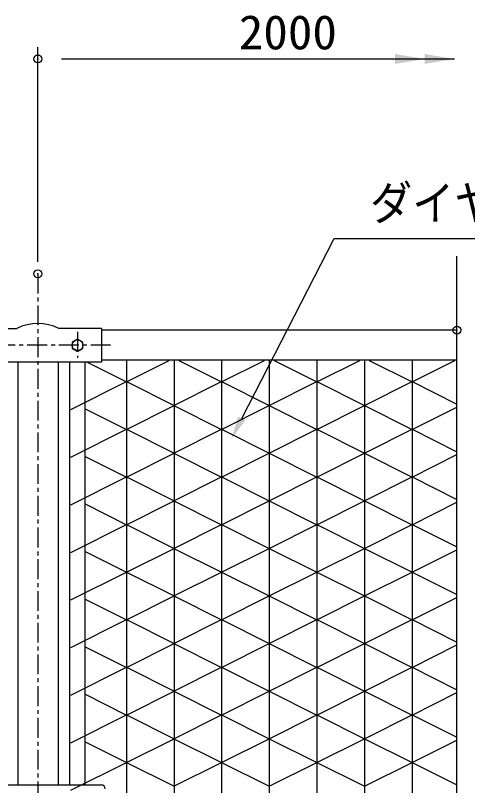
# Model space of a CAD drawing. Units: millimetres, scale not verified. Extents: x -4425 to 4425, y -3150 to 3150.
# Drawn here: x -1599 to -1030, y 691 to 1662 of the extents above; entities that cross this region are included whole.
import ezdxf
from ezdxf.enums import TextEntityAlignment as Align

# ---------------------------------------------------------------- set-up
doc = ezdxf.new("R2010")
doc.units = ezdxf.units.MM
doc.header["$LTSCALE"] = 20
doc.header["$PDMODE"] = 32
doc.header["$PDSIZE"] = 10
doc.linetypes.add('USER1', pattern=[2, 1.25, -0.25, 0.25, -0.25])
for name, color, linetype, lineweight in [('0-0_KOUZOU', 7, 'Continuous', 25), ('0-3_0', 1, 'Continuous', 25), ('0-4_SUNPOU', 1, 'Continuous', 25), ('0-6_BUHIN', 7, 'Continuous', 25), ('0-7_BOLT', 3, 'Continuous', 25), ('0-9_AMI-HATCH', 6, 'Continuous', 25)]:
    doc.layers.add(name, color=color, linetype=linetype, lineweight=lineweight)
doc.layers.add('0-5_DEFPOINTS', color=7, linetype='Continuous')
doc.styles.add('ＭＳ ゴシック', font='')
doc.styles.get('ＭＳ ゴシック').set_extended_font_data('MS Gothic')

msp = doc.modelspace()

# ---------------------------------------------------------------- linework, layer by layer
at = {"layer": '0-0_KOUZOU', "color": 3}
msp.add_line((-1043.17, 393.08), (-1043.17, 1358.79), dxfattribs=at)
at = {"layer": '0-0_KOUZOU', "color": 1, "linetype": 'USER1'}
msp.add_line((-1571.13, 1336.55), (-1571.13, -872.69), dxfattribs=at)
at = {"layer": '0-0_KOUZOU'}
for p, q in [((-1043.17, 1265.42), (-1491.13, 1265.42)), ((-1596.53, 1225.17), (-1596.53, 692.09)), ((-1545.73, 1225.17), (-1545.73, 692.09)), ((-1530.62, 692.09), (-1530.63, 1225.17)), ((-1511.64, 692.09), (-1511.63, 1225.17)), ((-1043.17, 1227.42), (-1491.13, 1227.42))]:
    msp.add_line(p, q, dxfattribs=at)
at = {"layer": '0-3_0'}
msp.add_line((-1571.13, 1351.55), (-1571.13, 1622.33), dxfattribs=at)
at = {"layer": '0-4_SUNPOU'}
for p, q in [((-1571.13, 1351.55), (-1571.13, 1622.33)), ((-1541.13, 1607.33), (-1046.12, 1607.33)), ((-1314.16, 1154.17), (-1197.62, 1381.11)), ((-1197.62, 1381.11), (-722.95, 1381.11))]:
    msp.add_line(p, q, dxfattribs=at)
for points in [[(-1121.12, 1613.58), (-1083.62, 1607.33), (-1121.12, 1601.08)], [(-1083.62, 1613.58), (-1046.12, 1607.33), (-1083.62, 1601.08)], [(-1309.71, 1151.89), (-1327.86, 1127.48), (-1318.61, 1156.46)]]:
    msp.add_solid(points, dxfattribs=at)
at = {"layer": '0-5_DEFPOINTS'}
for p in [(-1571.13, 1607.33), (-1571.13, 1336.55), (-1043.17, 1265.42)]:
    msp.add_point(p, dxfattribs=at)
at = {"layer": '0-6_BUHIN'}
for p, q in [((-1651.13, 1267.67), (-1597.63, 1267.67)), ((-1491.13, 1267.67), (-1544.63, 1267.67)), ((-1651.27, 692.09), (-1491.15, 692.09))]:
    msp.add_line(p, q, dxfattribs=at)
at = {"layer": '0-6_BUHIN', "color": 1, "linetype": 'USER1'}
for p, q in [((-1521.13, 1263.25), (-1521.13, 1230.56)), ((-1479.51, 1246.42), (-1663.81, 1246.42))]:
    msp.add_line(p, q, dxfattribs=at)
at = {"layer": '0-6_BUHIN'}
msp.add_lwpolyline([(-1491.13, 1267.67), (-1491.13, 1225.17), (-1651.13, 1225.17)], dxfattribs=at)
for centre, radius, start, end in [((-1571.13, 1213.84), 60, 63.78973, 116.21027), ((-1491.15, 687.09), 5, 0, 90)]:
    msp.add_arc(centre, radius, start, end, dxfattribs=at)
at = {"layer": '0-7_BOLT'}
msp.add_lwpolyline([(-1521.13, 1238.58), (-1514.34, 1242.5), (-1514.34, 1250.34), (-1521.13, 1254.26), (-1527.92, 1250.34), (-1527.92, 1242.5)], close=True, dxfattribs=at)
msp.add_circle((-1521.13, 1246.42), 6.8, dxfattribs=at)
at = {"layer": '0-9_AMI-HATCH'}
for p, q in [((-1509.14, 1225.09), (-1459.61, 1200.21)), ((-1459.61, 1200.21), (-1405.6, 1227.34)), ((-1459.59, 1227.34), (-1459.59, -446.58)), ((-1399.59, 1227.34), (-1399.59, -446.58)), ((-1393.61, 1227.34), (-1339.61, 1200.21)), ((-1339.61, 1200.21), (-1285.6, 1227.34)), ((-1339.59, 1227.34), (-1339.59, -446.58)), ((-1279.59, 1227.34), (-1279.59, -446.58)), ((-1273.61, 1227.34), (-1219.61, 1200.21)), ((-1219.61, 1200.21), (-1165.6, 1227.34)), ((-1219.59, 1227.34), (-1219.59, -446.58)), ((-1159.59, 1227.34), (-1159.59, -446.58)), ((-1153.61, 1227.34), (-1099.61, 1200.21)), ((-1099.61, 1200.21), (-1045.6, 1227.34)), ((-1099.59, 1227.34), (-1099.59, -446.58)), ((-1529.61, 1165.34), (-1459.61, 1200.51)), ((-1459.61, 1200.51), (-1399.59, 1170.36)), ((-1399.62, 1170.36), (-1339.61, 1200.51)), ((-1339.61, 1200.51), (-1279.59, 1170.36)), ((-1279.62, 1170.36), (-1219.61, 1200.51)), ((-1219.61, 1200.51), (-1159.59, 1170.36)), ((-1159.62, 1170.36), (-1099.61, 1200.51)), ((-1099.61, 1200.51), (-1043.17, 1172.16)), ((-1399.62, 1170.36), (-1339.61, 1140.21)), ((-1339.61, 1140.21), (-1279.59, 1170.36)), ((-1279.62, 1170.36), (-1219.61, 1140.21)), ((-1219.61, 1140.21), (-1159.59, 1170.36)), ((-1159.62, 1170.36), (-1099.61, 1140.21)), ((-1099.61, 1140.21), (-1043.17, 1168.56)), ((-1529.61, 1105.34), (-1459.61, 1140.51)), ((-1459.61, 1140.51), (-1399.59, 1110.36)), ((-1399.62, 1110.36), (-1339.61, 1140.51)), ((-1339.61, 1140.51), (-1279.59, 1110.36)), ((-1279.62, 1110.36), (-1219.61, 1140.51)), ((-1219.61, 1140.51), (-1159.59, 1110.36)), ((-1159.62, 1110.36), (-1099.61, 1140.51)), ((-1099.61, 1140.51), (-1043.17, 1112.16)), ((-1459.61, 1080.21), (-1399.59, 1110.36)), ((-1399.62, 1110.36), (-1339.61, 1080.21)), ((-1339.61, 1080.21), (-1279.59, 1110.36)), ((-1279.62, 1110.36), (-1219.61, 1080.21)), ((-1219.61, 1080.21), (-1159.59, 1110.36)), ((-1159.62, 1110.36), (-1099.61, 1080.21)), ((-1099.61, 1080.21), (-1043.17, 1108.56)), ((-1511.63, 1106.34), (-1459.61, 1080.21)), ((-1529.61, 1045.34), (-1459.61, 1080.51)), ((-1459.61, 1080.51), (-1399.59, 1050.36)), ((-1399.62, 1050.36), (-1339.61, 1080.51)), ((-1339.61, 1080.51), (-1279.59, 1050.36)), ((-1279.62, 1050.36), (-1219.61, 1080.51)), ((-1219.61, 1080.51), (-1159.59, 1050.36)), ((-1159.62, 1050.36), (-1099.61, 1080.51)), ((-1099.61, 1080.51), (-1043.17, 1052.16)), ((-1399.62, 1050.36), (-1339.61, 1020.21)), ((-1339.61, 1020.21), (-1279.59, 1050.36)), ((-1279.62, 1050.36), (-1219.61, 1020.21)), ((-1219.61, 1020.21), (-1159.59, 1050.36)), ((-1159.62, 1050.36), (-1099.61, 1020.21)), ((-1099.61, 1020.21), (-1043.17, 1048.56)), ((-1529.61, 985.34), (-1459.61, 1020.51)), ((-1459.61, 1020.51), (-1399.59, 990.36)), ((-1399.62, 990.36), (-1339.61, 1020.51)), ((-1339.61, 1020.51), (-1279.59, 990.36)), ((-1279.62, 990.36), (-1219.61, 1020.51)), ((-1219.61, 1020.51), (-1159.59, 990.36)), ((-1159.62, 990.36), (-1099.61, 1020.51)), ((-1099.61, 1020.51), (-1043.17, 992.16)), ((-1511.63, 986.34), (-1459.61, 960.21)), ((-1459.61, 960.21), (-1399.59, 990.36)), ((-1399.62, 990.36), (-1339.61, 960.21)), ((-1339.61, 960.21), (-1279.59, 990.36)), ((-1279.62, 990.36), (-1219.61, 960.21)), ((-1219.61, 960.21), (-1159.59, 990.36)), ((-1159.62, 990.36), (-1099.61, 960.21)), ((-1099.61, 960.21), (-1043.17, 988.56)), ((-1529.61, 925.34), (-1459.61, 960.51)), ((-1459.61, 960.51), (-1399.59, 930.36)), ((-1399.62, 930.36), (-1339.61, 960.51)), ((-1339.61, 960.51), (-1279.59, 930.36)), ((-1279.62, 930.36), (-1219.61, 960.51)), ((-1219.61, 960.51), (-1159.59, 930.36)), ((-1159.62, 930.36), (-1099.61, 960.51)), ((-1099.61, 960.51), (-1043.17, 932.16)), ((-1511.63, 926.34), (-1459.61, 900.21)), ((-1459.61, 900.21), (-1399.59, 930.36)), ((-1399.62, 930.36), (-1339.61, 900.21)), ((-1339.61, 900.21), (-1279.59, 930.36)), ((-1279.62, 930.36), (-1219.61, 900.21)), ((-1219.61, 900.21), (-1159.59, 930.36)), ((-1159.62, 930.36), (-1099.61, 900.21)), ((-1099.61, 900.21), (-1043.17, 928.56)), ((-1529.61, 865.34), (-1459.61, 900.51)), ((-1459.61, 900.51), (-1399.59, 870.36)), ((-1399.62, 870.36), (-1339.61, 900.51)), ((-1339.61, 900.51), (-1279.59, 870.36)), ((-1279.62, 870.36), (-1219.61, 900.51)), ((-1219.61, 900.51), (-1159.59, 870.36)), ((-1159.62, 870.36), (-1099.61, 900.51)), ((-1099.61, 900.51), (-1043.17, 872.16)), ((-1511.63, 866.34), (-1459.61, 840.21)), ((-1459.61, 840.21), (-1399.59, 870.36)), ((-1399.62, 870.36), (-1339.61, 840.21)), ((-1339.61, 840.21), (-1279.59, 870.36)), ((-1279.62, 870.36), (-1219.61, 840.21)), ((-1219.61, 840.21), (-1159.59, 870.36)), ((-1159.62, 870.36), (-1099.61, 840.21)), ((-1099.61, 840.21), (-1043.17, 868.56)), ((-1529.61, 805.34), (-1459.61, 840.51)), ((-1459.61, 840.51), (-1399.59, 810.36)), ((-1399.62, 810.36), (-1339.61, 840.51)), ((-1339.61, 840.51), (-1279.59, 810.36)), ((-1279.62, 810.36), (-1219.61, 840.51)), ((-1219.61, 840.51), (-1159.59, 810.36)), ((-1159.62, 810.36), (-1099.61, 840.51)), ((-1099.61, 840.51), (-1043.17, 812.16)), ((-1399.62, 810.36), (-1339.61, 780.21)), ((-1339.61, 780.21), (-1279.59, 810.36)), ((-1279.62, 810.36), (-1219.61, 780.21)), ((-1219.61, 780.21), (-1159.59, 810.36)), ((-1159.62, 810.36), (-1099.61, 780.21)), ((-1099.61, 780.21), (-1043.17, 808.56)), ((-1529.61, 745.34), (-1459.61, 780.51)), ((-1459.61, 780.51), (-1399.59, 750.36)), ((-1399.62, 750.36), (-1339.61, 780.51)), ((-1339.61, 780.51), (-1279.59, 750.36)), ((-1159.62, 750.36), (-1099.61, 780.51)), ((-1099.61, 780.51), (-1043.17, 752.16)), ((-1459.61, 720.21), (-1399.59, 750.36)), ((-1399.62, 750.36), (-1339.61, 720.21)), ((-1339.61, 720.21), (-1279.59, 750.36)), ((-1279.62, 750.36), (-1219.61, 720.21)), ((-1219.61, 720.21), (-1159.59, 750.36)), ((-1159.62, 750.36), (-1099.61, 720.21)), ((-1099.61, 720.21), (-1043.17, 748.56)), ((-1511.63, 746.34), (-1459.61, 720.21)), ((-1529.61, 685.34), (-1459.61, 720.51)), ((-1459.61, 720.51), (-1399.59, 690.36)), ((-1399.62, 690.36), (-1339.61, 720.51)), ((-1339.61, 720.51), (-1279.59, 690.36)), ((-1279.62, 690.36), (-1219.61, 720.51)), ((-1219.61, 720.51), (-1159.59, 690.36)), ((-1159.62, 690.36), (-1099.61, 720.51)), ((-1099.61, 720.51), (-1044.26, 692.71))]:
    msp.add_line(p, q, dxfattribs=at)
for points in [[(-1511.63, 1166.34), (-1459.61, 1140.21), (-1399.59, 1170.36)], [(-1511.63, 1046.34), (-1459.61, 1020.21), (-1399.59, 1050.36)], [(-1511.63, 806.34), (-1459.61, 780.21), (-1399.59, 810.36)], [(-1279.62, 750.36), (-1219.61, 780.51), (-1159.59, 750.36)]]:
    msp.add_lwpolyline(points, dxfattribs=at)

# ---------------------------------------------------------------- texts
at = {"layer": '0-4_SUNPOU', "color": 3, "style": 'ＭＳ ゴシック'}
for s, width, p in [('2000', 1.05, (-1317.95, 1606.5)), ('ダイヤモンド金網', 0.9, (-1152.66, 1391.28))]:
    msp.add_text(s, height=43.26, dxfattribs=dict(at, width=width)).set_placement(p, align=Align.BOTTOM_LEFT)

doc.saveas('drawing.dxf')
